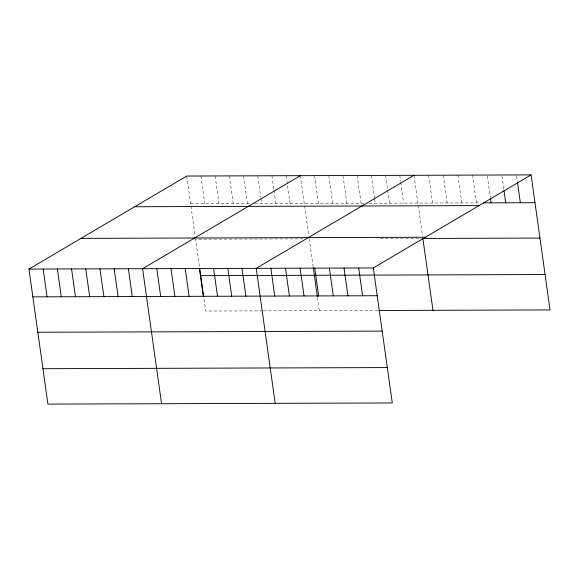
<?xml version="1.0" encoding="UTF-8"?>
<svg xmlns="http://www.w3.org/2000/svg" width="579" height="579" viewBox="0 0 579 579"><rect width="100%" height="100%" fill="white"/><g stroke="black" fill="none" stroke-linecap="round" stroke-linejoin="round"><path stroke-width="0.43" stroke-dasharray="2.9 2.17" d="M190.621 203.822L250.106 203.627M254.543 203.613L363.742 203.251M369.069 203.236L480.744 202.867M303.02 238.852L195.593 239.214L199.617 267.86M380.258 238.599L421.092 238.461M262.511 310.865L205.69 311.053L203.83 297.787M263.402 310.865L377.928 310.489M516.562 175.821L517.293 181.024M501.928 175.864L503.882 189.76M487.294 175.915L490.341 197.62M472.536 175.097L476.437 202.874M457.902 175.148L461.803 202.925M443.261 175.191L447.169 202.976M428.626 175.242L432.535 203.026M413.992 175.292L422.496 235.805M399.785 175.336L400.639 181.415M400.762 182.284L403.693 203.12M385.585 175.386L387.539 189.275M387.655 190.144L389.486 203.164M371.378 175.43L374.548 198.004M374.671 198.872L375.286 203.215M357.171 175.48L361.079 203.258M342.971 175.524L346.872 203.309M328.763 175.575L332.672 203.352M314.556 175.618L318.464 203.403M300.356 175.669L308.86 236.181M309.229 238.838L313.261 267.484M317.466 297.411L319.333 310.677M286.149 175.712L290.057 203.497M271.942 175.763L273.896 189.651M274.019 190.52L275.85 203.54M257.742 175.806L260.789 197.511M260.912 198.38L261.643 203.591M243.535 175.857L247.443 203.634M229.335 175.9L233.236 203.685M215.127 175.951L219.028 203.728M200.92 175.994L204.828 203.779M186.72 176.045L195.094 235.675"/><path stroke-width="0.87" d="M531.073 174.901L373.31 267.947L392.28 402.955L47.927 404.099L28.95 269.083L186.72 176.045L531.073 174.901L550.05 309.917L378.811 310.482M300.356 175.669L142.586 268.707L161.563 403.722M413.992 175.292L256.229 268.33L275.199 403.346M483.327 202.853L534.982 202.686M134.654 206.746L479.014 205.603M81.017 238.382L425.37 237.238M539.954 238.07L422.873 238.461L432.969 310.301M28.95 269.083L373.31 267.947M200.718 275.669L545.078 274.526M32.851 296.868L377.211 295.724M37.83 332.252L382.183 331.116M42.955 368.714L387.308 367.571M517.416 181.893L520.347 202.73M503.998 190.629L505.706 202.78M490.464 198.488L491.072 202.831M358.676 267.99L362.577 295.775M344.035 268.041L347.943 295.826M329.4 268.091L333.309 295.869M314.766 268.135L318.674 295.92M313.261 267.484L317.343 296.528M300.132 268.186L304.04 295.97M285.498 268.236L289.399 296.014M270.863 268.28L274.764 296.064M242.022 268.381L245.923 296.159M227.815 268.424L231.723 296.209M213.615 268.475L217.516 296.253M199.741 268.728L203.699 296.904M199.408 268.518L203.309 296.303M185.2 268.569L189.109 296.347M171 268.613L174.901 296.397M156.793 268.663L160.694 296.441M128.386 268.757L132.287 296.535M114.179 268.801L118.08 296.586M99.972 268.851L103.88 296.629M85.772 268.895L89.673 296.68M71.564 268.946L75.465 296.723M57.357 268.989L61.265 296.774M43.157 269.04L47.058 296.817"/></g></svg>
